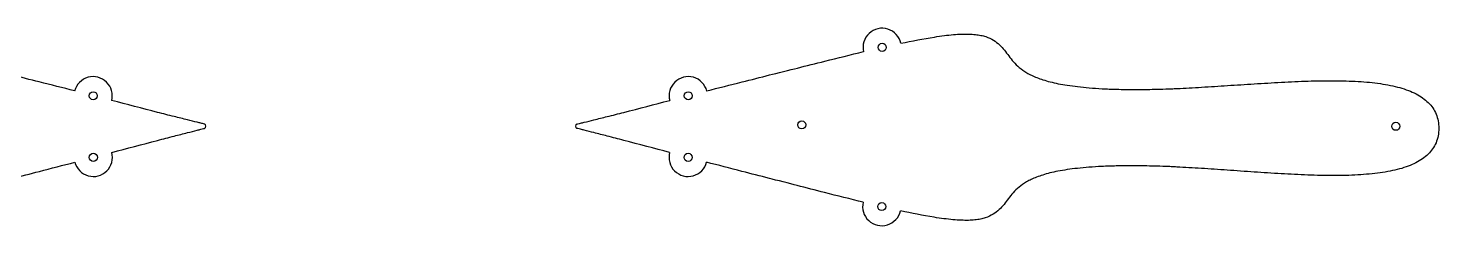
# Model space of a CAD drawing. Header units: inches. Extents: x 132 to 1257, y -131 to 658.
# Drawn here: x 850.9 to 952.7, y 291.3 to 305.5 of the extents above; entities that cross this region are included whole.
import ezdxf

# ---------------------------------------------------------------- set-up
doc = ezdxf.new("R2010")
doc.units = ezdxf.units.IN
doc.header["$MEASUREMENT"] = 0

msp = doc.modelspace()

# ---------------------------------------------------------------- linework, layer by layer
for centre in [(912.53, 304.17), (855.61, 300.68), (898.54, 300.68), (906.73, 298.58), (949.58, 298.48), (855.62, 296.24), (898.53, 296.24), (912.5, 292.69)]:
    msp.add_circle(centre, 0.291)
for centre, radius, start, end in [((912.53, 304.17), 1.38, 12.53, 193.0859), ((855.61, 300.68), 1.38, 345.5036, 165.5971), ((898.54, 300.68), 1.38, 14.4029, 194.4964), ((863.54, 298.48), 0.19, 302.3785, 58.9551), ((890.6, 298.48), 0.19, 121.0449, 237.6215), ((855.62, 296.24), 1.38, 194.69, 14.7833), ((898.53, 296.24), 1.38, 165.2167, 345.31), ((912.5, 292.69), 1.38, 166.627, 347.1816)]:
    msp.add_arc(centre, radius, start, end)
for points, knots in [([(913.88, 304.47), (914.69, 304.63), (915.49, 304.79), (916.54, 304.95), (916.78, 304.99), (917.23, 305.05), (917.45, 305.07), (917.87, 305.11), (918.06, 305.12), (918.44, 305.13), (918.61, 305.13), (918.94, 305.12), (919.1, 305.11), (919.39, 305.08), (919.52, 305.06), (919.77, 305.01), (919.89, 304.98), (920.2, 304.88), (920.39, 304.79), (920.72, 304.59), (920.86, 304.47), (921.12, 304.23), (921.24, 304.1), (921.45, 303.83), (921.56, 303.69), (921.77, 303.4), (921.88, 303.26), (922.14, 302.98), (922.27, 302.85), (922.59, 302.57), (922.77, 302.45), (923.07, 302.27), (923.19, 302.21), (923.43, 302.1), (923.56, 302.04), (923.84, 301.93), (923.98, 301.88), (924.3, 301.78), (924.47, 301.73), (924.84, 301.64), (925.03, 301.59), (925.44, 301.51), (925.66, 301.47), (926.13, 301.4), (926.38, 301.37), (926.91, 301.31), (927.18, 301.28), (927.77, 301.23), (928.08, 301.21), (928.74, 301.17), (929.09, 301.16), (929.87, 301.14), (930.3, 301.13), (931.22, 301.13), (931.71, 301.14), (932.46, 301.16), (932.72, 301.16), (933.05, 301.18), (933.12, 301.18), (933.25, 301.18), (933.32, 301.19), (933.53, 301.19), (933.67, 301.2), (934.1, 301.22), (934.39, 301.23), (934.98, 301.27), (935.27, 301.28), (936.2, 301.34), (936.82, 301.38), (938.09, 301.46), (938.73, 301.5), (940.02, 301.58), (940.67, 301.62), (941.97, 301.69), (942.61, 301.72), (943.87, 301.76), (944.5, 301.77), (945.41, 301.76), (945.71, 301.76), (946.29, 301.74), (946.58, 301.73), (947.14, 301.7), (947.42, 301.68), (947.95, 301.62), (948.21, 301.59), (948.71, 301.52), (948.96, 301.48), (949.42, 301.38), (949.65, 301.33), (950.08, 301.21), (950.29, 301.14), (950.68, 300.99), (950.86, 300.91), (951.21, 300.73), (951.37, 300.63), (951.66, 300.42), (951.8, 300.31), (952.17, 299.95), (952.36, 299.68), (952.55, 299.2), (952.6, 299.04), (952.67, 298.69), (952.68, 298.51), (952.68, 298.33), (952.68, 298.15), (952.67, 297.96), (952.6, 297.62), (952.55, 297.45), (952.35, 296.98), (952.16, 296.71), (951.79, 296.35), (951.65, 296.24), (951.36, 296.03), (951.19, 295.93), (950.85, 295.76), (950.66, 295.68), (950.27, 295.53), (950.07, 295.46), (949.63, 295.34), (949.41, 295.29), (948.94, 295.2), (948.69, 295.16), (948.19, 295.08), (947.93, 295.06), (947.4, 295.01), (947.12, 294.99), (946.56, 294.96), (946.28, 294.94), (945.69, 294.93), (945.39, 294.93), (944.48, 294.93), (943.85, 294.94), (942.59, 294.99), (941.95, 295.02), (940.66, 295.09), (940.01, 295.14), (938.71, 295.22), (938.07, 295.27), (936.8, 295.36), (936.18, 295.4), (935.26, 295.46), (934.96, 295.48), (934.37, 295.51), (934.08, 295.53), (933.65, 295.55), (933.51, 295.56), (933.31, 295.57), (933.24, 295.57), (933.1, 295.58), (933.03, 295.58), (932.7, 295.59), (932.44, 295.6), (931.69, 295.62), (931.21, 295.63), (930.29, 295.63), (929.85, 295.63), (929.07, 295.61), (928.72, 295.6), (928.07, 295.57), (927.76, 295.55), (927.17, 295.5), (926.89, 295.48), (926.36, 295.42), (926.12, 295.39), (925.65, 295.32), (925.43, 295.28), (925.01, 295.2), (924.82, 295.16), (924.45, 295.07), (924.28, 295.02), (923.97, 294.92), (923.82, 294.87), (923.54, 294.76), (923.41, 294.71), (923.17, 294.59), (923.06, 294.53), (922.75, 294.36), (922.57, 294.23), (922.25, 293.96), (922.11, 293.83), (921.86, 293.55), (921.75, 293.41), (921.53, 293.13), (921.43, 292.98), (921.21, 292.72), (921.09, 292.59), (920.83, 292.34), (920.69, 292.23), (920.36, 292.03), (920.17, 291.94), (919.85, 291.84), (919.74, 291.81), (919.49, 291.76), (919.35, 291.74), (919.06, 291.71), (918.91, 291.7), (918.58, 291.69), (918.41, 291.7), (918.03, 291.71), (917.83, 291.72), (917.42, 291.76), (917.2, 291.79), (916.75, 291.85), (916.51, 291.88), (915.46, 292.05), (914.66, 292.21), (913.85, 292.38)], [24.857342, 24.857342, 24.857342, 24.857342, 29.158688, 29.158688, 30.41225, 30.41225, 31.561069, 31.561069, 32.595924, 32.595924, 33.516778, 33.516778, 34.323307, 34.323307, 35.032923, 35.032923, 35.663766, 35.663766, 36.755061, 36.755061, 37.714443, 37.714443, 38.624588, 38.624588, 39.527778, 39.527778, 40.483933, 40.483933, 41.512699, 41.512699, 42.68076, 42.68076, 43.345317, 43.345317, 44.083156, 44.083156, 44.908191, 44.908191, 45.834319, 45.834319, 46.875239, 46.875239, 48.044389, 48.044389, 49.354943, 49.354943, 50.819838, 50.819838, 52.451833, 52.451833, 54.263559, 54.263559, 56.543259, 56.543259, 59.086711, 59.086711, 60.462921, 60.462921, 60.818246, 60.818246, 61.178095, 61.178095, 61.910814, 61.910814, 63.424249, 63.424249, 64.993802, 64.993802, 68.263312, 68.263312, 71.642871, 71.642871, 75.055692, 75.055692, 78.413172, 78.413172, 81.652586, 81.652586, 83.211303, 83.211303, 84.714298, 84.714298, 86.153912, 86.153912, 87.523384, 87.523384, 88.814374, 88.814374, 90.025513, 90.025513, 91.155448, 91.155448, 92.206305, 92.206305, 93.185012, 93.185012, 94.104797, 94.104797, 95.870553, 95.870553, 96.762228, 96.762228, 97.712362, 97.712362, 97.712362, 98.73164, 98.73164, 99.688202, 99.688202, 101.582487, 101.582487, 102.569253, 102.569253, 103.619253, 103.619253, 104.746674, 104.746674, 105.958947, 105.958947, 107.258348, 107.258348, 108.64342, 108.64342, 110.11269, 110.11269, 111.65721, 111.65721, 113.269718, 113.269718, 114.941997, 114.941997, 118.41737, 118.41737, 122.019323, 122.019323, 125.680548, 125.680548, 129.30596, 129.30596, 132.813158, 132.813158, 134.496745, 134.496745, 136.120082, 136.120082, 136.905986, 136.905986, 137.291949, 137.291949, 137.673057, 137.673057, 139.149113, 139.149113, 141.877046, 141.877046, 144.322033, 144.322033, 146.264394, 146.264394, 148.014088, 148.014088, 149.584656, 149.584656, 150.989771, 150.989771, 152.243305, 152.243305, 153.359377, 153.359377, 154.352394, 154.352394, 155.237043, 155.237043, 156.028217, 156.028217, 156.740833, 156.740833, 157.993411, 157.993411, 159.096651, 159.096651, 160.122032, 160.122032, 161.090602, 161.090602, 162.066623, 162.066623, 163.095376, 163.095376, 164.265458, 164.265458, 164.941779, 164.941779, 165.702513, 165.702513, 166.567103, 166.567103, 167.55423, 167.55423, 168.663593, 168.663593, 169.89517, 169.89517, 171.239074, 171.239074, 175.858108, 175.858108, 175.858108, 175.858108]), ([(854.27, 301.03), (853.42, 301.25), (852.57, 301.46), (851.06, 301.84), (850.4, 302.01), (849.26, 302.3), (848.22, 302.56), (847.08, 302.85), (846.41, 303.01), (844.82, 303.41), (843.89, 303.64), (842.96, 303.86)], [274.267235, 274.267235, 274.267235, 274.267235, 278.858713, 278.858713, 282.431728, 282.431728, 285.036059, 285.036059, 288.610762, 288.610762, 293.630795, 293.630795, 293.630795, 293.630795]), ([(899.87, 301.03), (900.72, 301.25), (901.57, 301.46), (903.08, 301.84), (903.75, 302.01), (904.89, 302.3), (905.93, 302.56), (907.07, 302.85), (907.73, 303.01), (909.33, 303.41), (910.26, 303.64), (911.19, 303.86)], [274.267235, 274.267235, 274.267235, 274.267235, 278.858713, 278.858713, 282.431728, 282.431728, 285.036059, 285.036059, 288.610762, 288.610762, 293.630795, 293.630795, 293.630795, 293.630795]), ([(863.64, 298.64), (863.6, 298.65), (863.5, 298.67), (863.44, 298.69), (863.29, 298.73), (863.2, 298.75), (862.88, 298.82), (862.65, 298.88), (862.09, 299.02), (861.77, 299.1), (861.05, 299.28), (860.65, 299.38), (859.15, 299.77), (858.05, 300.05), (856.94, 300.34)], [256.81519, 256.81519, 256.81519, 256.81519, 257.518589, 257.864776, 257.864776, 258.325382, 258.325382, 259.591051, 259.591051, 261.316806, 261.316806, 263.481115, 263.481115, 269.45013, 269.45013, 269.45013, 269.45013]), ([(890.51, 298.64), (890.54, 298.65), (890.64, 298.67), (890.71, 298.69), (890.86, 298.73), (890.94, 298.75), (891.26, 298.82), (891.5, 298.88), (892.05, 299.02), (892.37, 299.1), (893.09, 299.28), (893.49, 299.38), (895, 299.77), (896.1, 300.05), (897.2, 300.34)], [256.81519, 256.81519, 256.81519, 256.81519, 257.518589, 257.864776, 257.864776, 258.325382, 258.325382, 259.591051, 259.591051, 261.316806, 261.316806, 263.481115, 263.481115, 269.45013, 269.45013, 269.45013, 269.45013]), ([(856.95, 296.59), (858.05, 296.88), (859.15, 297.18), (860.65, 297.57), (861.05, 297.67), (861.77, 297.86), (862.09, 297.94), (862.65, 298.08), (862.88, 298.14), (863.2, 298.22), (863.29, 298.24), (863.44, 298.28), (863.5, 298.29), (863.57, 298.31)], [206.927277, 206.927277, 206.927277, 206.927277, 213.320682, 213.320682, 215.643483, 215.643483, 217.496177, 217.496177, 218.855505, 218.855505, 219.350477, 219.350477, 219.722747, 219.722747, 219.722747, 219.722747]), ([(897.19, 296.59), (896.09, 296.88), (894.99, 297.18), (893.49, 297.57), (893.09, 297.67), (892.37, 297.86), (892.05, 297.94), (891.5, 298.08), (891.26, 298.14), (890.94, 298.22), (890.86, 298.24), (890.71, 298.28), (890.64, 298.29), (890.58, 298.31)], [206.927277, 206.927277, 206.927277, 206.927277, 213.320682, 213.320682, 215.643483, 215.643483, 217.496177, 217.496177, 218.855505, 218.855505, 219.350477, 219.350477, 219.722747, 219.722747, 219.722747, 219.722747]), ([(842.98, 293.01), (843.91, 293.23), (844.84, 293.46), (846.43, 293.87), (847.09, 294.04), (848.23, 294.33), (849.28, 294.6), (850.41, 294.89), (851.07, 295.06), (852.58, 295.45), (853.43, 295.67), (854.28, 295.89)], [181.029402, 181.029402, 181.029402, 181.029402, 186.404148, 186.404148, 190.237803, 190.237803, 192.992025, 192.992025, 196.82422, 196.82422, 201.76036, 201.76036, 201.76036, 201.76036]), ([(911.16, 293.01), (910.23, 293.23), (909.3, 293.46), (907.72, 293.87), (907.05, 294.04), (905.92, 294.33), (904.87, 294.6), (903.73, 294.89), (903.07, 295.06), (901.56, 295.45), (900.71, 295.67), (899.86, 295.89)], [181.029402, 181.029402, 181.029402, 181.029402, 186.404148, 186.404148, 190.237803, 190.237803, 192.992025, 192.992025, 196.82422, 196.82422, 201.76036, 201.76036, 201.76036, 201.76036])]:
    msp.add_open_spline(points, degree=3, knots=knots)
for points in [[(863.57, 298.31), (863.6, 298.32), (863.64, 298.32)], [(890.58, 298.31), (890.54, 298.32), (890.51, 298.32)]]:
    msp.add_open_spline(points, degree=2)

doc.saveas('drawing.dxf')
